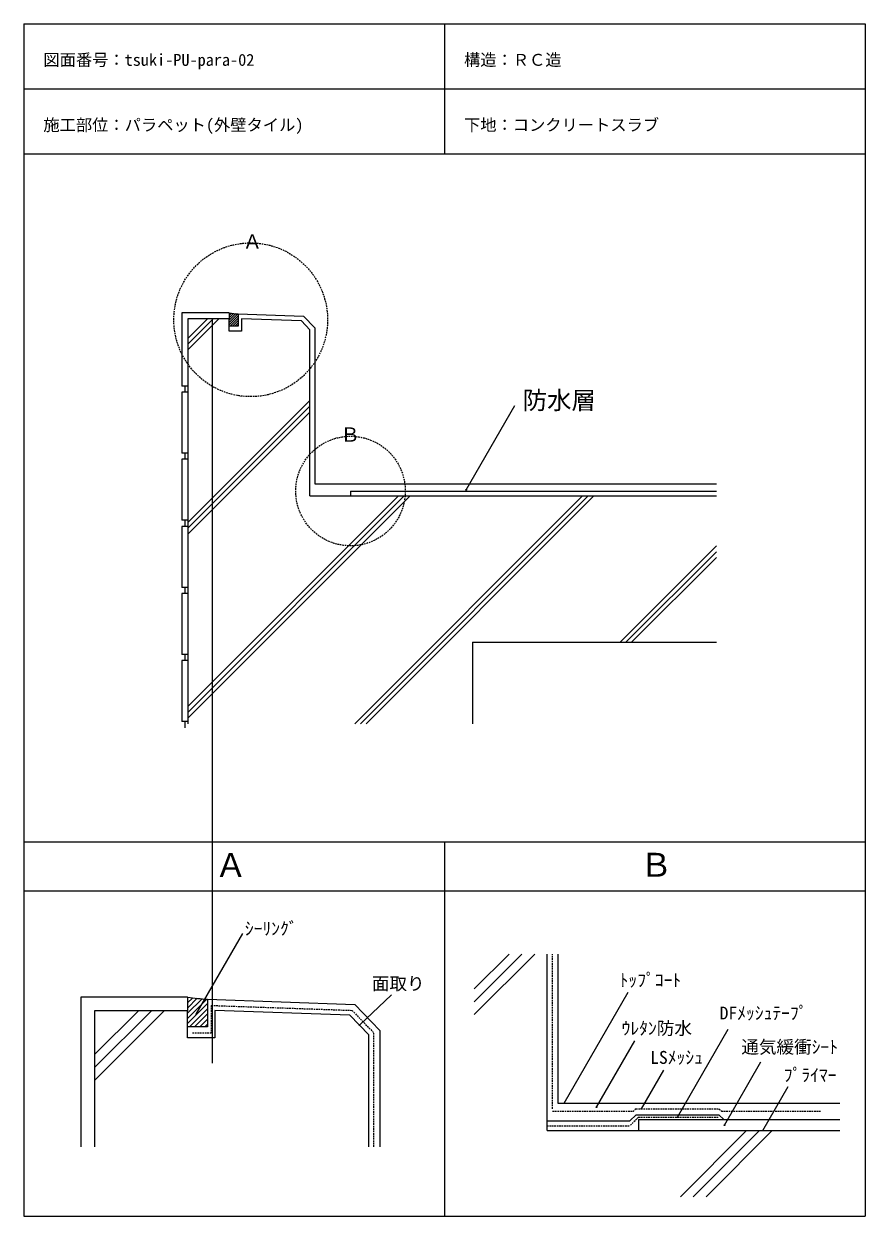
# Model space of a CAD drawing. Units: millimetres, scale not verified. Extents: x -517 to 518, y -673 to 792.
import ezdxf
from ezdxf.enums import TextEntityAlignment as Align

# ---------------------------------------------------------------- set-up
doc = ezdxf.new("R2010")
doc.units = ezdxf.units.MM
doc.header["$PDMODE"] = 32
doc.header["$PDSIZE"] = 0.8
doc.linetypes.add('DASHED2', pattern=[3, 2, -1])
doc.layers.add('0-0', color=7, linetype='Continuous', lineweight=13)
doc.styles.add('ＭＳ ゴシック', font='')
doc.styles.get('ＭＳ ゴシック').set_extended_font_data('MS Gothic')

msp = doc.modelspace()

# ---------------------------------------------------------------- linework, layer by layer
at = {"layer": '0-0'}
for p, q in [((-516.864, 792.357), (-516.864, -673.469)), ((-516.864, 792.357), (517.853, 792.357)), ((0.494, 792.357), (0.494, 632.357)), ((517.853, 792.357), (517.853, -673.469)), ((-516.864, 712.357), (517.853, 712.357)), ((-516.864, 632.357), (517.853, 632.357)), ((-315.075, 405.541), (-291.079, 429.537)), ((-315.075, 398.47), (-284.008, 429.537)), ((-315.075, 391.399), (-276.937, 429.537)), ((-315.075, 429.537), (-315.075, -68.008)), ((-175.494, 427.118), (-249.254, 429.694)), ((-175.494, 427.118), (-165.075, 416.328)), ((-165.075, 211.992), (-165.075, 416.328)), ((-315.075, 179.267), (-165.075, 329.267)), ((27.173, 219.492), (86.931, 322.996)), ((-315.075, 172.196), (-165.075, 322.196)), ((-315.075, 165.125), (-165.075, 315.125)), ((-315.075, -61.149), (-41.933, 211.992)), ((-315.075, -54.078), (-49.004, 211.992)), ((-315.075, -47.007), (-56.075, 211.992)), ((-165.075, 211.992), (334.925, 211.992)), ((-109.801, -68.008), (170.199, 211.992)), ((-102.73, -68.008), (177.27, 211.992)), ((-95.659, -68.008), (184.341, 211.992)), ((216.473, 31.992), (334.925, 150.445)), ((223.544, 31.992), (334.925, 143.374)), ((230.615, 31.992), (334.925, 136.302)), ((34.925, 31.992), (334.925, 31.992)), ((34.925, 31.992), (34.925, -68.008)), ((-516.864, -213.469), (517.853, -213.469)), ((0.494, -213.469), (0.494, -673.469)), ((-516.864, -273.469), (517.853, -273.469)), ((-304.76, -425.33), (-247.342, -325.879)), ((37.141, -425.714), (111.664, -351.191)), ((37.141, -409.805), (95.754, -351.191)), ((37.141, -393.895), (79.844, -351.191)), ((126.562, -568.342), (126.562, -351.191)), ((-64.533, -401.581), (-104.127, -438.503)), ((147.543, -534.592), (226.255, -398.259)), ((-429.905, -474.912), (-375.916, -420.922)), ((-429.905, -490.821), (-360.006, -420.922)), ((-429.905, -506.731), (-344.096, -420.922)), ((-115.85, -426.364), (-281.808, -420.569)), ((-115.85, -426.364), (-92.405, -450.642)), ((-92.405, -588.343), (-92.405, -450.642)), ((286.909, -551.842), (349.488, -443.452)), ((187.408, -539.486), (234.425, -458.051)), ((242.703, -541.381), (270.148, -493.846)), ((344.818, -561.592), (389.72, -483.82)), ((391.797, -568.342), (423.162, -514.017)), ((126.562, -568.342), (486.734, -568.342)), ((290.593, -649.56), (371.81, -568.342)), ((306.502, -649.56), (387.72, -568.342)), ((322.412, -649.56), (403.63, -568.342)), ((-516.864, -673.469), (517.853, -673.469))]:
    msp.add_line(p, q, dxfattribs=at)
at = {"layer": '0-0', "color": 3}
for p, q in [((-264.254, 437.037), (-322.575, 437.037)), ((-322.575, 437.037), (-322.575, 347.037)), ((-285.075, 429.537), (-285.075, -485.463)), ((-264.254, 437.037), (-264.254, 429.537)), ((-315.075, 347.037), (-322.575, 347.037)), ((-315.075, 339.537), (-322.575, 339.537)), ((-322.575, 339.537), (-322.575, 264.537)), ((-318.825, 347.037), (-318.825, 339.537)), ((-315.075, 339.537), (-315.075, 264.537)), ((-315.075, 264.537), (-322.575, 264.537)), ((-318.825, 264.537), (-318.825, 257.037)), ((-315.075, 257.037), (-322.575, 257.037)), ((-322.575, 257.037), (-322.575, 182.037)), ((-315.075, 257.037), (-315.075, 182.037)), ((-115.075, 217.992), (334.925, 217.992)), ((-115.075, 217.992), (-115.075, 211.992)), ((-315.075, 182.037), (-322.575, 182.037)), ((-318.825, 182.037), (-318.825, 174.537)), ((-315.075, 174.537), (-322.575, 174.537)), ((-322.575, 174.537), (-322.575, 99.537)), ((-315.075, 174.537), (-315.075, 99.537)), ((-315.075, 99.537), (-322.575, 99.537)), ((-315.075, 92.037), (-322.575, 92.037)), ((-322.575, 92.037), (-322.575, 17.037)), ((-318.825, 99.537), (-318.825, 92.037)), ((-315.075, 92.037), (-315.075, 17.037)), ((-315.075, 17.037), (-322.575, 17.037)), ((-318.825, 17.037), (-318.825, 9.537)), ((-315.075, 9.537), (-322.575, 9.537)), ((-322.575, 9.537), (-322.575, -65.463)), ((-315.075, 9.537), (-315.075, -65.463)), ((-315.075, -65.463), (-322.575, -65.463)), ((-318.825, -65.463), (-318.825, -72.963)), ((-315.558, -404.047), (-446.78, -404.047)), ((-446.78, -404.047), (-446.78, -588.343)), ((-315.558, -404.047), (-315.558, -420.922)), ((-315.558, -420.922), (-429.905, -420.922)), ((-429.905, -420.922), (-429.905, -588.343)), ((239.062, -554.842), (486.734, -554.842)), ((239.062, -554.842), (239.062, -568.342))]:
    msp.add_line(p, q, dxfattribs=at)
at = {"layer": '0-0', "color": 2}
for p, q in [((-264.254, 436.612), (-263.887, 436.979)), ((-264.254, 433.783), (-261.415, 436.622)), ((-264.254, 430.955), (-258.893, 436.316)), ((-264.254, 428.126), (-256.318, 436.062)), ((-264.254, 425.298), (-253.688, 435.864)), ((-264.254, 422.47), (-253.254, 433.47)), ((-263.201, 420.694), (-253.254, 430.641)), ((-260.373, 420.694), (-253.254, 427.813)), ((-257.544, 420.694), (-253.254, 424.984)), ((-254.716, 420.694), (-253.254, 422.156)), ((-315.558, -405.003), (-314.732, -404.177)), ((-315.558, -411.367), (-309.17, -404.979)), ((-315.558, -417.731), (-303.496, -405.669)), ((-315.558, -424.095), (-297.703, -406.24)), ((-315.558, -430.459), (-291.785, -406.686)), ((-315.558, -436.823), (-290.808, -412.073)), ((-313.19, -440.819), (-290.808, -418.437)), ((-306.826, -440.819), (-290.808, -424.801)), ((-300.462, -440.819), (-290.808, -431.165)), ((-294.098, -440.819), (-290.808, -437.529))]:
    msp.add_line(p, q, dxfattribs=at)
at = {"layer": '0-0', "color": 4}
for p, q in [((-253.254, 435.837), (-172.862, 433.03)), ((-253.254, 435.837), (-253.254, 420.694)), ((-172.862, 433.03), (-159.075, 418.752)), ((-253.254, 420.694), (-264.254, 420.694)), ((140.062, -351.191), (140.062, -534.592)), ((-290.808, -406.746), (-109.927, -413.063)), ((-290.808, -406.746), (-290.808, -440.819)), ((-109.927, -413.063), (-78.905, -445.187)), ((-290.808, -440.819), (-315.558, -440.819)), ((-78.905, -445.187), (-78.905, -588.343)), ((140.062, -534.592), (486.734, -534.592)), ((236.062, -548.842), (338.023, -548.842)), ((338.023, -548.842), (344.023, -554.842))]:
    msp.add_line(p, q, dxfattribs=at)
at = {"layer": '0-0', "color": 5, "linetype": 'DASHED2'}
for p, q in [((133.312, -541.381), (133.312, -351.191)), ((-286.308, -414.408), (-113.217, -420.452)), ((-113.217, -420.452), (-86.405, -448.218)), ((-86.405, -588.343), (-86.405, -448.218)), ((236.062, -541.381), (233.062, -544.381)), ((236.062, -541.381), (338.023, -541.381)), ((133.312, -544.381), (233.062, -544.381)), ((239.062, -551.842), (228.562, -562.342)), ((239.062, -551.842), (338.023, -551.842)), ((126.562, -562.342), (228.562, -562.342))]:
    msp.add_line(p, q, dxfattribs=at)
at = {"layer": '0-0', "color": 3}
msp.add_lwpolyline([(-264.254, 429.537), (-315.075, 429.537), (-315.075, 347.037)], dxfattribs=at)
at = {"layer": '0-0'}
for points in [[(-249.254, 429.694), (-249.254, 414.694), (-264.254, 414.694), (-264.254, 429.694)], [(-281.808, -420.569), (-281.808, -454.319), (-315.558, -454.319), (-315.558, -420.569)]]:
    msp.add_lwpolyline(points, dxfattribs=at)
at = {"layer": '0-0', "color": 4}
for points in [[(-159.075, 418.752), (-159.075, 226.992), (334.925, 226.992)], [(126.562, -556.342), (228.562, -556.342), (236.062, -548.842)]]:
    msp.add_lwpolyline(points, dxfattribs=at)
at = {"layer": '0-0', "color": 5, "linetype": 'DASHED2'}
for points in [[(-286.308, -414.408), (-286.308, -448.319), (-309.558, -448.319)], [(338.023, -541.381), (341.023, -544.381), (464.023, -544.381)]]:
    msp.add_lwpolyline(points, dxfattribs=at)
at = {"layer": '0-0', "color": 1, "linetype": 'DASHED2'}
for centre, radius in [((-237.836, 428.546), 94.513), ((-115.075, 217.992), 67.35)]:
    msp.add_circle(centre, radius, dxfattribs=at)
at = {"layer": '0-0', "color": 2}
for centre, radius in [((-246.509, 548.726), 113.091), ((-275.633, -152.745), 254.454)]:
    msp.add_arc(centre, radius, 260.97272, 266.58099, dxfattribs=at)
at = {"layer": '0-0'}
for p in [(27.173, 219.492), (-304.76, -425.33), (-104.127, -438.503), (147.543, -534.592), (187.408, -539.486), (242.703, -541.381), (286.909, -551.842), (344.818, -561.592), (391.797, -568.342)]:
    msp.add_point(p, dxfattribs=at)

# ---------------------------------------------------------------- texts
at = {"layer": '0-0', "style": 'ＭＳ ゴシック'}
for s, height, p in [('図面番号：tsuki-PU-para-02', 14.66, (-492.864, 736.357)), ('構造：ＲＣ造', 14.66, (24.494, 736.357)), ('施工部位：パラペット(外壁タイル)', 14.66, (-492.864, 656.357)), ('下地：コンクリートスラブ', 14.66, (24.494, 656.357)), ('Ａ', 17.6, (-247.742, 510.485)), ('防水層', 21.99, (96.701, 311.95)), ('Ｂ', 17.6, (-127.491, 273.363)), ('Ａ', 29.33, (-282.268, -265.32)), ('Ｂ', 29.33, (240.689, -264.973)), ('ｼｰﾘﾝｸﾞ', 15.85, (-245.028, -332.622)), ('面取り', 15.85, (-88.878, -400.244)), ('ﾄｯﾌﾟｺｰﾄ', 15.85, (215.864, -395.91)), ('DFﾒｯｼｭﾃｰﾌﾟ', 15.85, (338.907, -436.436)), ('ｳﾚﾀﾝ防水', 15.85, (218.334, -455.162)), ('通気緩衝ｼｰﾄ', 15.85, (365.595, -478.154)), ('LSﾒｯｼｭ', 15.85, (253.488, -490.973)), ('ﾌﾟﾗｲﾏｰ', 15.85, (417.756, -512.656))]:
    msp.add_text(s, height=height, dxfattribs=at).set_placement(p, align=Align.BOTTOM_LEFT)

doc.saveas('drawing.dxf')
